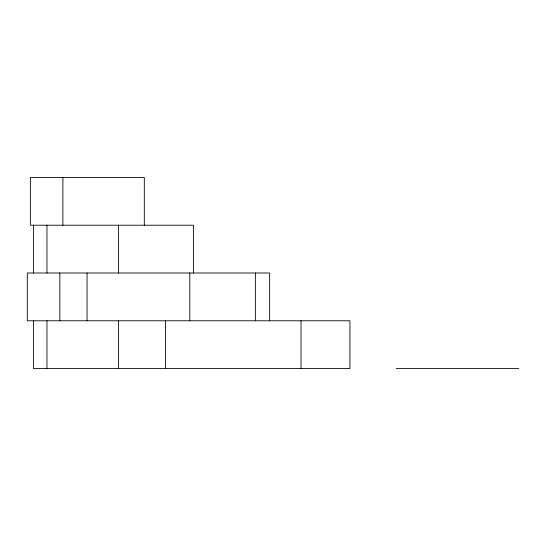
<?xml version="1.0" encoding="UTF-8"?>
<svg xmlns="http://www.w3.org/2000/svg" width="546" height="546" viewBox="0 0 546 546"><rect width="100%" height="100%" fill="white"/><g stroke="black" fill="none" stroke-linecap="round" stroke-linejoin="round"><path stroke-width="0.82" d="M396.321 368.557L518.7 368.557M301.037 320.782L301.037 368.557M269.649 320.782L269.649 273L27.3 273L27.3 320.782L349.931 320.782L349.931 368.557L33.463 368.557L33.463 320.782M255.364 273L255.364 320.782M193.489 273L193.489 225.218L30.371 225.218L30.371 177.443L144.308 177.443L144.308 225.218M189.79 273L189.79 320.782M165.575 320.782L165.575 368.557M118.421 225.218L118.421 273M118.421 320.782L118.421 368.557M87.046 273L87.046 320.782M62.899 177.443L62.899 225.218M59.828 273L59.828 320.782M46.963 225.218L46.963 273M46.963 320.782L46.963 368.557M33.463 225.218L33.463 273"/></g></svg>
